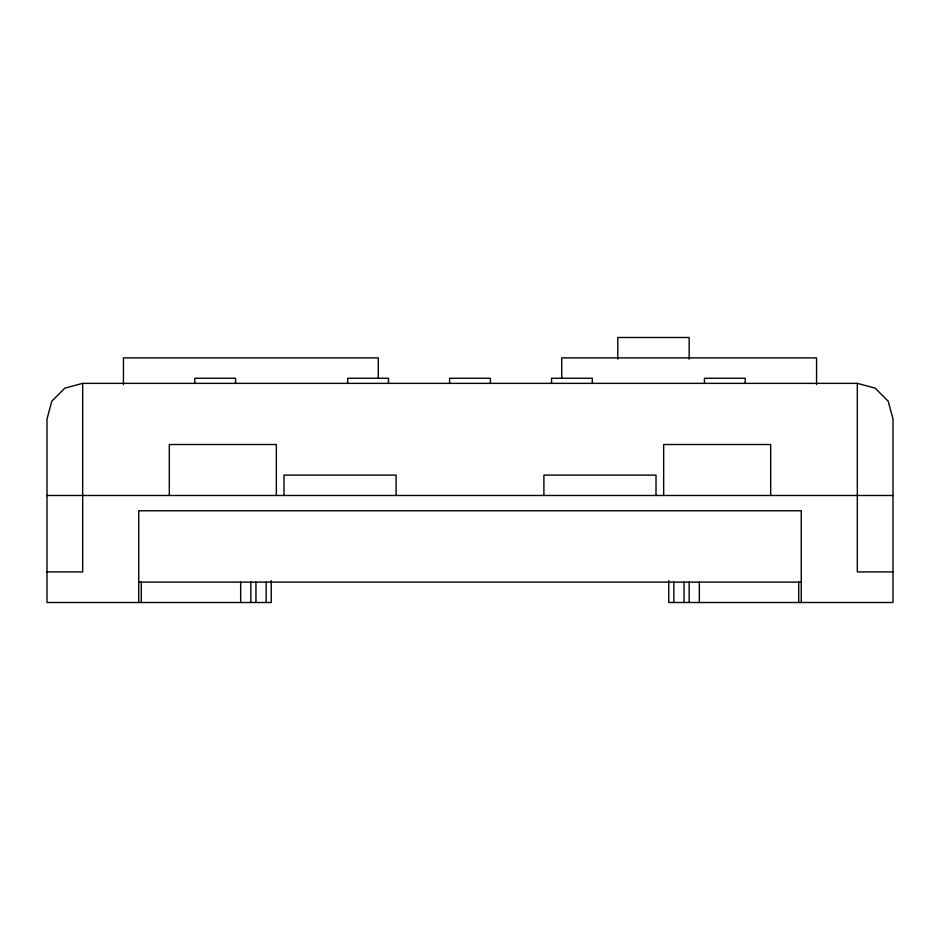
<?xml version="1.0" encoding="UTF-8"?>
<svg xmlns="http://www.w3.org/2000/svg" width="940" height="940" viewBox="0 0 940 940"><rect width="100%" height="100%" fill="white"/><g stroke="black" fill="none" stroke-linecap="round" stroke-linejoin="round"><path stroke-width="1.41" d="M668.763 580.662L668.763 602.505L893 602.505L893 419.04L888.218 401.204L875.164 388.138L857.327 383.367L82.673 383.367L64.837 388.138L51.782 401.204L47 419.04L47 602.505L271.237 602.505L271.237 580.662M47 495.486L893 495.486M47 571.931L82.673 571.931L82.673 383.367M893 571.931L857.327 571.931L857.327 383.367M138.486 582.119L801.514 582.119M816.555 384.578L816.555 357.882L561.732 357.882L561.732 378.068M801.268 602.505L801.268 510.772L138.732 510.772L138.732 602.505M798.718 582.119L798.718 602.505M770.683 495.486L770.683 444.514L663.664 444.514L663.664 495.486M745.209 383.367L745.209 378.268L704.436 378.268L704.436 383.367M699.337 582.119L699.337 602.505M689.149 359.103L689.149 337.495L617.792 337.495L617.792 359.103M689.149 582.119L689.149 602.505M684.05 582.119L684.05 602.505M673.851 582.119L673.851 602.505M656.014 495.486L656.014 475.099L543.896 475.099L543.896 495.486M592.317 383.367L592.317 378.268L551.545 378.268L551.545 383.367M490.386 383.367L490.386 378.268L449.614 378.268L449.614 383.367M396.104 495.486L396.104 475.099L283.986 475.099L283.986 495.486M388.455 383.367L388.455 378.268L347.683 378.268L347.683 383.367M378.268 378.068L378.268 357.882L123.446 357.882L123.446 384.578M276.337 495.486L276.337 444.514L169.317 444.514L169.317 495.486M266.149 582.119L266.149 602.505M255.95 582.119L255.95 602.505M250.851 582.119L250.851 602.505M240.663 582.119L240.663 602.505M235.564 383.367L235.564 378.268L194.792 378.268L194.792 383.367M141.282 582.119L141.282 602.505"/></g></svg>
